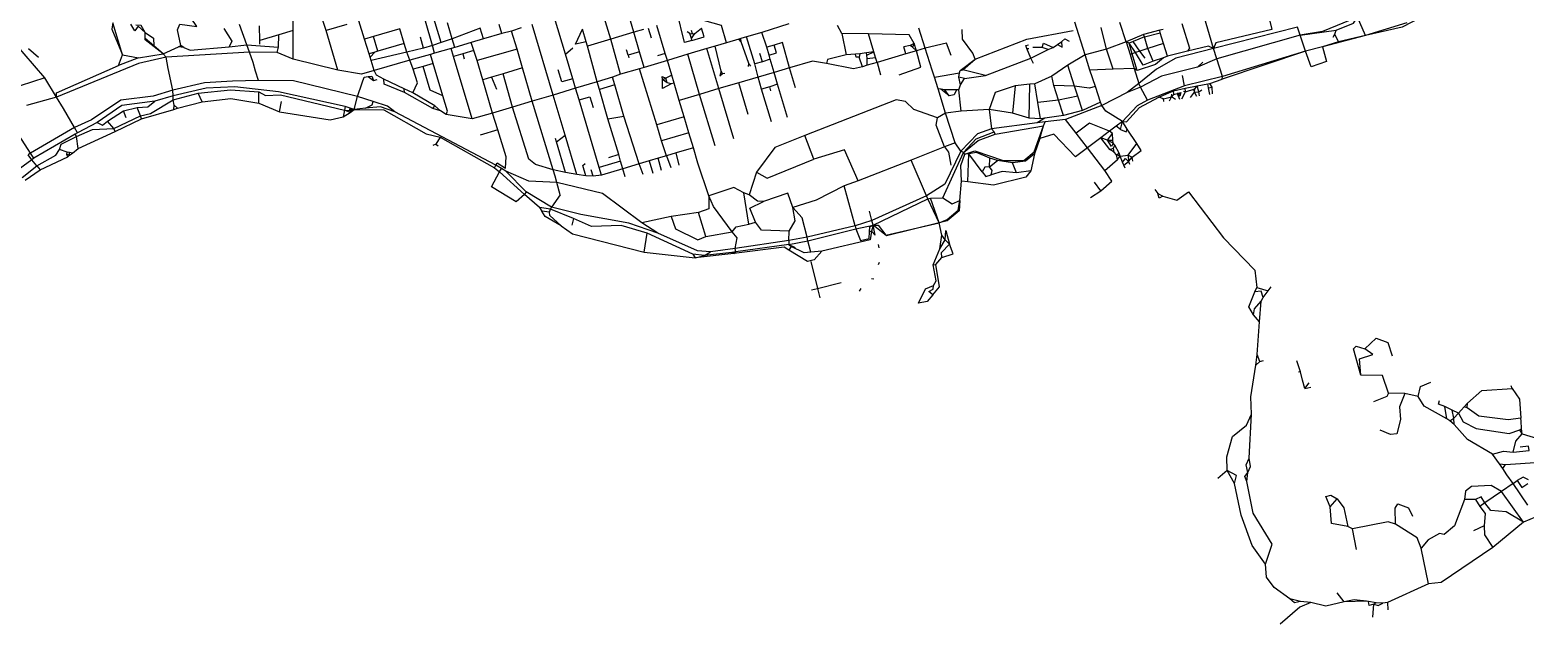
# Model space of a CAD drawing. Header units: metres. Extents: x 609554 to 651406, y 4826501 to 4857446.
# Drawn here: x 623561 to 631272, y 4830068 to 4833132 of the extents above; entities that cross this region are included whole.
import ezdxf

# ---------------------------------------------------------------- set-up
doc = ezdxf.new("R2010")
doc.units = ezdxf.units.M

msp = doc.modelspace()

# ---------------------------------------------------------------- linework, layer by layer
at = {"layer": 'ROADS'}
for points in [[(624339.5, 4833051.3), (624322.5, 4833132.3), (624333, 4833162.1), (624421.8, 4833148.7), (624327.2, 4833290.5), (624317.6, 4833393.1)], [(630920.1, 4833293.4), (630638.7, 4833146.8), (630448.4, 4833102.2)], [(624918.4, 4833128.6), (624918.3, 4833204.4), (624905.2, 4833214.6)], [(625088.5, 4833128.5), (625057.6, 4833221.6)], [(625681.8, 4833066.9), (625631.8, 4833230.7)], [(626322.8, 4833006.9), (626266.8, 4833194.5)], [(626556, 4833083.4), (626516.2, 4833218)], [(626675.4, 4833119.4), (626635.1, 4833253.7)], [(626974.1, 4833077.1), (626937.2, 4833066.3), (626898, 4833228.6)], [(627153.7, 4833065), (627127, 4833155.2), (627011.3, 4833187.3)], [(629664.8, 4833036.6), (629615.5, 4833206.8)], [(629951.4, 4833197.5), (629965.3, 4833134), (629677, 4833064.8), (629664.8, 4833036.6)], [(630408, 4833197.1), (630227.3, 4833124.4), (630112.5, 4833103.9)], [(630297.9, 4833130.2), (630387.6, 4833166), (630408, 4833197.1)], [(630448.4, 4833102.2), (630408, 4833197.1)], [(623988.2, 4833168.9), (623983.2, 4833135.8), (624038.9, 4833002.6)], [(624038.9, 4833002.6), (623988.2, 4833168.9)], [(624118.3, 4833151.2), (624101.2, 4833127.3), (624081.3, 4833161.7)], [(624155.5, 4833119.2), (624134.5, 4833155.3), (624107.2, 4833156)], [(624155.5, 4833119.2), (624118.3, 4833151.2)], [(624248, 4833007.9), (624154.9, 4833079.9), (624155.5, 4833119.2)], [(624155.5, 4833119.2), (624197.9, 4833089.2), (624199.8, 4833050.1)], [(624199.8, 4833050.1), (624155.8, 4833086.7), (624155.5, 4833119.2)], [(624561.3, 4833139.6), (624602.8, 4833073.6), (624588.4, 4833044)], [(624679, 4833055.3), (624642.1, 4833159.4)], [(624745.9, 4833078), (624744.4, 4833153.4)], [(624918.4, 4833128.6), (624843.6, 4833106.3)], [(624918, 4832981.4), (624918.4, 4833128.6)], [(625194.7, 4833160.1), (625088.5, 4833128.5)], [(625149.3, 4832923.6), (625088.5, 4833128.5)], [(625287, 4833084.1), (625257.8, 4833178.7)], [(625468.3, 4833137.2), (625332.3, 4833097.3)], [(625490.9, 4833061.3), (625468.3, 4833137.2)], [(625636.4, 4833051.7), (625601, 4833176.3)], [(625739.2, 4833085.5), (625714.2, 4833168.1)], [(625882.9, 4833140.3), (625739.2, 4833085.5)], [(625899.5, 4833085), (625882.9, 4833140.3)], [(625995.2, 4833112.6), (625899.5, 4833085)], [(625995.2, 4833112.6), (625981.4, 4833159)], [(626044.8, 4833126.2), (625995.2, 4833112.6)], [(626093.6, 4833141.9), (626044.8, 4833126.2)], [(626074.5, 4833032.5), (626044.8, 4833126.2)], [(626259.1, 4832796), (626151.8, 4833159.8)], [(626429.7, 4833071.2), (626374.7, 4833057.7), (626410.8, 4833136.1)], [(626429.7, 4833071.2), (626410.8, 4833136.1)], [(626675.4, 4833119.4), (626556, 4833083.4)], [(626724.8, 4833133.7), (626675.4, 4833119.4)], [(626705.5, 4833018.3), (626675.4, 4833119.4)], [(626749.2, 4833140.6), (626765, 4833091)], [(626836.4, 4833009.9), (626794.3, 4833154.3)], [(626964.4, 4833113.1), (626951, 4833122.7)], [(626973.6, 4833087.4), (626964.4, 4833113.1)], [(626964.4, 4833113.1), (626978.5, 4833111)], [(626978.5, 4833111), (626973.3, 4833129.4)], [(626973.6, 4833087.4), (626989.7, 4833113.6)], [(626974.1, 4833077.1), (627038, 4833095.7), (627024.8, 4833141.2)], [(626978.5, 4833111), (626989.7, 4833113.6)], [(626989.7, 4833113.6), (627024.8, 4833141.2)], [(627336.4, 4833119.1), (627256.8, 4833095.7)], [(627474.2, 4833162.5), (627336.4, 4833119.1)], [(627360.6, 4833042.9), (627336.4, 4833119.1)], [(627747.9, 4833113), (627726.5, 4833154.4)], [(627747.9, 4833113), (627769.9, 4833002.7)], [(627885.7, 4833112.1), (627747.9, 4833113)], [(628121.4, 4833062.4), (628095.1, 4833106.1), (627885.7, 4833112.1)], [(627913.5, 4833018.8), (627885.7, 4833112.1)], [(628178.9, 4833037.5), (628145.2, 4833140.8)], [(628423.6, 4833012.6), (628371.3, 4833084.2), (628369, 4833133.3)], [(628435.5, 4832981.2), (628702.3, 4833084.5), (628941.3, 4833129.5)], [(629002.6, 4833003.5), (628949.2, 4833172.5)], [(629113.9, 4833031.9), (629086.6, 4833144.5)], [(629214.7, 4833070.3), (629182.9, 4833169.6)], [(629304.3, 4833109), (629214.7, 4833070.3)], [(629388.2, 4833131.2), (629304.3, 4833109)], [(629309, 4833096), (629304.3, 4833109)], [(629309, 4833096), (629389.4, 4833115.9)], [(629405.2, 4833134.2), (629388.2, 4833131.2)], [(629389.4, 4833115.9), (629388.2, 4833131.2)], [(629407.1, 4833061.6), (629389.4, 4833115.9)], [(629501.2, 4833164.9), (629540.7, 4833038.3), (629531.6, 4833022.6)], [(630098.3, 4833145.7), (629664.8, 4833036.6)], [(630105.1, 4833124.9), (630098.3, 4833145.7)], [(630112.5, 4833103.9), (630105.1, 4833124.9)], [(630112.5, 4833103.9), (630297.9, 4833130.2)], [(630282.3, 4833094.9), (630291.6, 4833110.3)], [(630291.6, 4833110.3), (630297.9, 4833130.2)], [(630310.8, 4833070.1), (630291.6, 4833110.3)], [(630662.7, 4833167.7), (630448.4, 4833102.2)], [(623638, 4832884.3), (623477.4, 4833071.2)], [(623553, 4833036.8), (623604.1, 4832991.3)], [(624248, 4833007.9), (624199.8, 4833050.1)], [(624248, 4833007.9), (624326.5, 4833043.9)], [(624326.5, 4833043.9), (624339.5, 4833051.3)], [(624354.6, 4833040.9), (624326.5, 4833043.9)], [(624354.6, 4833040.9), (624339.5, 4833051.3)], [(624354.6, 4833040.9), (624387.2, 4833028.1), (624588.4, 4833044)], [(624588.4, 4833044), (624679, 4833055.3)], [(624693.1, 4833017.8), (624679, 4833055.3)], [(624679, 4833055.3), (624843.2, 4833043.6)], [(624745.6, 4833058.3), (624745.9, 4833078)], [(624843.6, 4833106.3), (624745.9, 4833078)], [(624835.5, 4833014.5), (624843.2, 4833043.6)], [(624843.2, 4833043.6), (624843.6, 4833106.3)], [(625332.3, 4833097.3), (625287, 4833084.1)], [(625309.8, 4833008.5), (625287, 4833084.1)], [(625355.2, 4833022.2), (625332.3, 4833097.3)], [(625490.9, 4833061.3), (625355.2, 4833022.2)], [(625504, 4833017.3), (625490.9, 4833061.3)], [(625591.3, 4833038.2), (625504, 4833017.3)], [(625591.3, 4833038.2), (625574.8, 4833093.8)], [(625636.4, 4833051.7), (625591.3, 4833038.2)], [(625681.8, 4833066.9), (625636.4, 4833051.7)], [(625648, 4833012.1), (625636.4, 4833051.7)], [(625733.8, 4833036.6), (625648, 4833012.1)], [(625739.2, 4833085.5), (625681.8, 4833066.9)], [(625751.6, 4833041.7), (625733.8, 4833036.6)], [(625745.8, 4832995.3), (625733.8, 4833036.6)], [(625751.6, 4833041.7), (625739.2, 4833085.5)], [(625837.3, 4833066.8), (625751.6, 4833041.7)], [(625899.5, 4833085), (625837.3, 4833066.8)], [(625850.8, 4833025.9), (625837.3, 4833066.8)], [(626074.5, 4833032.5), (625868.1, 4832973.6)], [(626102, 4832936.4), (626074.5, 4833032.5)], [(626322.8, 4833006.9), (626360.3, 4833039.2)], [(626436.7, 4833047.6), (626429.7, 4833071.2)], [(626556, 4833083.4), (626436.7, 4833047.6)], [(626485.9, 4832864.9), (626436.7, 4833047.6)], [(626607.4, 4832902.9), (626556, 4833083.4)], [(627052.2, 4833035.4), (626954.8, 4833006.1)], [(626974.1, 4833077.1), (626973.6, 4833087.4)], [(627095.7, 4833047.9), (627052.2, 4833035.4)], [(627114.1, 4832829.1), (627052.2, 4833035.4)], [(627153.7, 4833065), (627095.7, 4833047.9)], [(627125.2, 4832919.6), (627095.7, 4833047.9)], [(627216.9, 4833083.8), (627153.7, 4833065)], [(627228, 4833087), (627216.9, 4833083.8)], [(627228.2, 4833069.9), (627216.9, 4833083.8)], [(627256.8, 4833095.7), (627228, 4833087)], [(627228.2, 4833069.9), (627228, 4833087)], [(627268.6, 4832958.1), (627228.2, 4833069.9)], [(627298.8, 4832956.1), (627256.8, 4833095.7)], [(627399.7, 4833053.8), (627360.6, 4833042.9)], [(627373, 4833001.5), (627360.6, 4833042.9)], [(627373, 4833001.5), (627411.9, 4833013.1), (627399.7, 4833053.8)], [(627478.7, 4832936.6), (627441.7, 4833066.3), (627399.7, 4833053.8)], [(628100.4, 4833052.2), (628068.3, 4833044.3)], [(628079.2, 4833008.3), (628068.3, 4833044.3)], [(628121.4, 4833062.4), (628100.4, 4833052.2)], [(628113.1, 4833043.3), (628100.4, 4833052.2)], [(628121.4, 4833062.4), (628113.1, 4833043.3)], [(628132.8, 4833024), (628113.1, 4833043.3)], [(628132.8, 4833024), (628121.4, 4833062.4)], [(628178.9, 4833037.5), (628132.8, 4833024)], [(628311.5, 4833000), (628288.1, 4833063), (628178.9, 4833037.5)], [(628214.6, 4832924.9), (628178.9, 4833037.5)], [(628702.2, 4833036.6), (628697.4, 4833051.2), (628710.9, 4833054.9)], [(628722.4, 4832986.5), (628702.2, 4833036.6)], [(628702.2, 4833036.6), (628713, 4833035.8)], [(628722.4, 4832986.5), (628813, 4833031.5)], [(628781.9, 4833041.4), (628733.9, 4833041.3)], [(628781.9, 4833041.4), (628788.5, 4833064.2), (628837.5, 4833041.8)], [(628813, 4833031.5), (628781.9, 4833041.4)], [(628813, 4833031.5), (628837.5, 4833041.8)], [(628837.5, 4833041.8), (628859.9, 4833056.2)], [(628859.9, 4833056.2), (628883.7, 4833071.3)], [(628859.9, 4833056.2), (628885.1, 4833043.7), (628883.7, 4833071.3)], [(628883.7, 4833071.3), (628898.3, 4833085.6), (628920.8, 4833074.3)], [(629113.9, 4833031.9), (629002.6, 4833003.5)], [(629214.7, 4833070.3), (629113.9, 4833031.9)], [(629147.1, 4832928.6), (629113.9, 4833031.9)], [(629230.8, 4833062.7), (629214.7, 4833070.3)], [(629214.7, 4833070.3), (629235.8, 4833004.6)], [(629250.1, 4833071.7), (629230.8, 4833062.7)], [(629245.3, 4833008.8), (629230.8, 4833062.7)], [(629262.1, 4833015), (629230.8, 4833062.7)], [(629309, 4833096), (629250.1, 4833071.7)], [(629285.5, 4833022), (629250.1, 4833071.7)], [(629327.2, 4833035.6), (629285.5, 4833022)], [(629327.2, 4833035.6), (629309, 4833096)], [(629407.1, 4833061.6), (629327.2, 4833035.6)], [(629353.4, 4832969.9), (629327.2, 4833035.6)], [(629664.8, 4833036.6), (629471.4, 4832986), (629370.4, 4832929.5)], [(629428.4, 4832995.7), (629407.1, 4833061.6)], [(629664.8, 4833036.6), (629638.8, 4833047.4), (629531.6, 4833022.6)], [(629682.3, 4832983.3), (629664.8, 4833036.6)], [(630112.5, 4833103.9), (629682.3, 4832983.3)], [(630139.5, 4833022.6), (630112.5, 4833103.9)], [(630228.1, 4833045.3), (630139.5, 4833022.6)], [(630228.1, 4833045.3), (630248.3, 4832969.6), (630168.8, 4832942.3), (630139.5, 4833022.6)], [(630448.4, 4833102.2), (630228.1, 4833045.3)], [(630310.8, 4833070.1), (630228.1, 4833045.3)], [(630448.4, 4833102.2), (630310.8, 4833070.1)], [(624263.3, 4832991.2), (624120.9, 4832958.1), (623697.1, 4832784.6)], [(624018.3, 4832947.5), (624038.9, 4833002.6)], [(624121.2, 4832988.2), (624018.3, 4832947.5)], [(624038.9, 4833002.6), (624121.2, 4832988.2)], [(624121.2, 4832988.2), (624248, 4833007.9)], [(624263.3, 4832991.2), (624248, 4833007.9)], [(624693.1, 4833017.8), (624263.3, 4832991.2)], [(624273.2, 4832933.1), (624263.3, 4832991.2)], [(624711.9, 4832963.1), (624693.1, 4833017.8)], [(624835.5, 4833014.5), (624693.1, 4833017.8)], [(624723.6, 4832919.5), (624711.9, 4832963.1)], [(624918, 4832981.4), (624835.5, 4833014.5)], [(625149.3, 4832923.6), (624918, 4832981.4)], [(625339.7, 4833017.5), (625309.8, 4833008.5)], [(625315.1, 4832991.7), (625309.8, 4833008.5)], [(625315.1, 4832991.7), (625339.7, 4833017.5)], [(625320.7, 4832973.7), (625315.1, 4832991.7)], [(625504, 4833017.3), (625320.7, 4832973.7)], [(625336.7, 4832923.1), (625320.7, 4832973.7)], [(625519.3, 4832975.3), (625336.7, 4832923.1)], [(625355.2, 4833022.2), (625339.7, 4833017.5)], [(625519.3, 4832975.3), (625504, 4833017.3)], [(625626, 4833005.7), (625519.3, 4832975.3)], [(625537.9, 4832929), (625519.3, 4832975.3)], [(625641, 4832958.4), (625589, 4832943.1)], [(625648, 4833012.1), (625626, 4833005.7)], [(625641, 4832958.4), (625626, 4833005.7)], [(625690.7, 4832792), (625641, 4832958.4)], [(625793.7, 4833008.9), (625745.8, 4832995.3)], [(625841.7, 4832673), (625745.8, 4832995.3)], [(625850.8, 4833025.9), (625793.7, 4833008.9)], [(625793.7, 4833008.9), (625801, 4832983)], [(625868.1, 4832973.6), (625850.8, 4833025.9)], [(625897.2, 4832874.7), (625868.1, 4832973.6)], [(626360.7, 4832879.2), (626322.8, 4833006.9)], [(626646.3, 4833001.6), (626637.2, 4833029)], [(626705.5, 4833018.3), (626646.3, 4833001.6)], [(626646.3, 4833001.6), (626649.9, 4832988.2)], [(626729.6, 4832937.5), (626705.5, 4833018.3)], [(626849, 4832973.4), (626729.6, 4832937.5)], [(626836.4, 4833009.9), (626798.2, 4832998.4)], [(626849, 4832973.4), (626836.4, 4833009.9)], [(626954.8, 4833006.1), (626849, 4832973.4)], [(626870.9, 4832898), (626849, 4832973.4)], [(627014.4, 4832799.6), (626954.8, 4833006.1)], [(627266.2, 4832943.6), (627268.6, 4832958.1)], [(627278.2, 4832945.6), (627268.6, 4832958.1)], [(627338.6, 4832968), (627298.8, 4832956.1)], [(627317.1, 4832888.6), (627298.8, 4832956.1)], [(627338.6, 4832968), (627325.6, 4833009.8)], [(627379.4, 4832980.3), (627338.6, 4832968)], [(627379.4, 4832980.3), (627373, 4833001.5)], [(627399.4, 4832912.4), (627379.4, 4832980.3)], [(627668.6, 4832958.1), (627597.5, 4832970), (627478.7, 4832936.6)], [(627769.9, 4833002.7), (627674.5, 4832979.3), (627668.6, 4832958.1)], [(627854.8, 4832942.2), (627808.1, 4832931.5), (627668.6, 4832958.1)], [(627819, 4833006.5), (627769.9, 4833002.7)], [(627840.6, 4833009.3), (627819, 4833006.5)], [(627837.5, 4832992.1), (627822.4, 4832991.1), (627819, 4833006.5)], [(627840.6, 4833009.3), (627837.5, 4832992.1)], [(627854.8, 4832942.2), (627837.5, 4832992.1)], [(627874.8, 4833013.7), (627840.6, 4833009.3)], [(627913.5, 4833018.8), (627874.8, 4833013.7)], [(627876.6, 4833001.1), (627874.8, 4833013.7)], [(627876.6, 4833001.1), (627913.5, 4833018.8)], [(627879.1, 4832983.7), (627876.6, 4833001.1)], [(627879.1, 4832983.7), (627922, 4832990.2)], [(627879.7, 4832949.5), (627879.1, 4832983.7)], [(627929.7, 4832964.2), (627879.7, 4832949.5)], [(627922, 4832990.2), (627913.5, 4833018.8)], [(627929.7, 4832964.2), (627922, 4832990.2)], [(628079.2, 4833008.3), (627929.7, 4832964.2)], [(627929.7, 4832964.2), (627948.2, 4832900.5)], [(628043.8, 4832900.5), (628154.9, 4832939.1), (628132.8, 4833024)], [(628132.8, 4833024), (628079.2, 4833008.3)], [(628358.7, 4832922), (628435.5, 4832981.2)], [(628372.3, 4832925.4), (628435.5, 4832981.2)], [(628435.5, 4832981.2), (628423.6, 4833012.6)], [(628489.9, 4832896.7), (628722.4, 4832986.5)], [(628737.4, 4832959.1), (628722.4, 4832986.5)], [(629002.6, 4833003.5), (628913.8, 4832950.5)], [(629028.1, 4832924.3), (629002.6, 4833003.5)], [(629245.3, 4833008.8), (629235.8, 4833004.6)], [(629235.8, 4833004.6), (629255.9, 4832932.4)], [(629262.1, 4833015), (629245.3, 4833008.8)], [(629272, 4832923.2), (629245.3, 4833008.8)], [(629285.5, 4833022), (629262.1, 4833015)], [(629353.4, 4832969.9), (629301.9, 4832950), (629262.1, 4833015)], [(629408, 4832988.2), (629366, 4832952.7), (629272, 4832923.2)], [(629312.3, 4832985.4), (629285.5, 4833022)], [(629408, 4832988.2), (629353.4, 4832969.9)], [(629428.4, 4832995.7), (629408, 4832988.2)], [(629531.6, 4833022.6), (629428.4, 4832995.7)], [(629682.3, 4832983.3), (629583, 4832940.5)], [(629610, 4832965), (629583, 4832940.5)], [(629712.2, 4832890.9), (629682.3, 4832983.3)], [(630139.5, 4833022.6), (629710.1, 4832877.1)], [(630139.5, 4833022.6), (629712.2, 4832890.9)], [(623638, 4832884.3), (623511, 4832843.1)], [(623697.1, 4832784.6), (623638, 4832884.3)], [(623697.1, 4832784.6), (623698.3, 4832808), (624018.3, 4832947.5)], [(624297.8, 4832820.5), (624273.2, 4832933.1)], [(624739, 4832870.5), (624723.6, 4832919.5)], [(625336.7, 4832923.1), (625270.1, 4832903.3), (625149.3, 4832923.6)], [(625273.8, 4832858.5), (625283.9, 4832888.2), (625304.8, 4832892.3)], [(625304.8, 4832892.3), (625324.4, 4832892.7), (625332.5, 4832870.6)], [(625304.8, 4832892.3), (625332.5, 4832870.6)], [(625332.5, 4832870.6), (625351.4, 4832876.4)], [(625386.4, 4832878.4), (625348.4, 4832898.1), (625336.7, 4832923.1)], [(625491.8, 4832808.4), (625387.8, 4832852.9), (625386.4, 4832878.4)], [(625491.7, 4832827.8), (625386.4, 4832878.4)], [(625536, 4832807), (625560.3, 4832859.1), (625537.9, 4832929)], [(625589, 4832943.1), (625537.9, 4832929)], [(625690.7, 4832792), (625625.6, 4832822), (625589, 4832943.1)], [(625942.1, 4832888), (625897.2, 4832874.7)], [(626001.2, 4832905.4), (625942.1, 4832888)], [(625942.1, 4832888), (625966.9, 4832826.8)], [(626102, 4832936.4), (626001.2, 4832905.4)], [(626049.2, 4832733), (626001.2, 4832905.4)], [(626151.7, 4832764.4), (626102, 4832936.4)], [(626360.7, 4832879.2), (626304.6, 4832863.8), (626285.6, 4832925.8)], [(626375.3, 4832831.4), (626360.7, 4832879.2)], [(626565.2, 4832888.9), (626485.9, 4832864.9)], [(626607.4, 4832902.9), (626565.2, 4832888.9)], [(626577.4, 4832848.3), (626565.2, 4832888.9)], [(626705.4, 4832931.1), (626607.4, 4832902.9)], [(626729.6, 4832937.5), (626705.4, 4832931.1)], [(626794, 4832642.4), (626705.4, 4832931.1)], [(626823.9, 4832875.6), (626820.8, 4832892.3), (626841.1, 4832882.9)], [(626823.9, 4832875.6), (626841.1, 4832882.9)], [(626868.1, 4832854.5), (626824.1, 4832829.5), (626823.9, 4832875.6)], [(626846.8, 4832859), (626823.9, 4832875.6)], [(626870.9, 4832898), (626841.1, 4832882.9)], [(626846.8, 4832859), (626841.1, 4832882.9)], [(626883, 4832857.6), (626870.9, 4832898)], [(627125.2, 4832919.6), (627118.9, 4832895.7), (627132.7, 4832906.5)], [(627132.7, 4832906.5), (627125.2, 4832919.6)], [(627132.7, 4832906.5), (627144.1, 4832909.6)], [(627317.1, 4832888.6), (627216.3, 4832858.4)], [(627399.4, 4832912.4), (627317.1, 4832888.6)], [(627333.7, 4832826.8), (627317.1, 4832888.6)], [(627478.7, 4832936.6), (627399.4, 4832912.4)], [(627417.3, 4832851.8), (627399.4, 4832912.4)], [(627509.2, 4832833.5), (627478.7, 4832936.6)], [(627879.7, 4832949.5), (627854.8, 4832942.2)], [(628227, 4832887.9), (628214.6, 4832924.9)], [(628227, 4832887.9), (628354.4, 4832911.2)], [(628245.8, 4832828.6), (628227, 4832887.9)], [(628351.7, 4832888.4), (628354.4, 4832911.2)], [(628360.8, 4832848.4), (628351.7, 4832888.4)], [(628380.9, 4832880.5), (628351.7, 4832888.4)], [(628354.4, 4832911.2), (628358.7, 4832922)], [(628358.7, 4832922), (628372.3, 4832925.4)], [(628360.8, 4832848.4), (628380.9, 4832880.5)], [(628489.9, 4832896.7), (628372.3, 4832925.4)], [(628380.9, 4832880.5), (628489.9, 4832896.7)], [(628830.7, 4832892.7), (628744.3, 4832854)], [(628913.8, 4832950.5), (628830.7, 4832892.7)], [(628841.7, 4832845), (628830.7, 4832892.7)], [(628948.7, 4832842), (628913.8, 4832950.5)], [(629147.1, 4832928.6), (629028.1, 4832924.3)], [(629056.2, 4832839.8), (629028.1, 4832924.3)], [(629255.9, 4832932.4), (629147.1, 4832928.6)], [(629272, 4832923.2), (629255.9, 4832932.4)], [(629255.9, 4832932.4), (629280.3, 4832855.2)], [(629370.4, 4832929.5), (629280.3, 4832855.2)], [(629396.2, 4832893), (629289.4, 4832837.2)], [(629583, 4832940.5), (629396.2, 4832893)], [(629516.1, 4832843.4), (629504.8, 4832897.2)], [(629712.2, 4832890.9), (629516.1, 4832843.4)], [(629645.7, 4832856.2), (629710.1, 4832877.1)], [(629710.1, 4832877.1), (629712.2, 4832890.9)], [(624297.8, 4832820.5), (624196.9, 4832790.9), (624029.6, 4832769.8), (623877.7, 4832668.9), (623790.5, 4832629.5)], [(624606, 4832868), (624461.4, 4832858.7), (624297.8, 4832820.5)], [(624298.7, 4832791.1), (624297.8, 4832820.5)], [(624617.2, 4832838.5), (624469.5, 4832831), (624298.7, 4832791.1)], [(624299.9, 4832771), (624429.1, 4832805.8)], [(624429.1, 4832805.8), (624596, 4832822.4), (624740.7, 4832812.9)], [(624449.4, 4832761.2), (624429.1, 4832805.8)], [(624739, 4832870.5), (624606, 4832868)], [(624842.9, 4832813.3), (624617.2, 4832838.5)], [(624919.3, 4832868.5), (624739, 4832870.5)], [(624741.8, 4832754.8), (624740.7, 4832812.9)], [(624740.7, 4832812.9), (624775.9, 4832793.8), (624853.8, 4832797.1), (625183.8, 4832718)], [(625186.7, 4832736.2), (624842.9, 4832813.3)], [(625250.8, 4832788.7), (624919.3, 4832868.5)], [(625250.8, 4832788.7), (625273.8, 4832858.5)], [(625536, 4832807), (625491.7, 4832827.8)], [(625491.8, 4832808.4), (625491.7, 4832827.8)], [(625639.4, 4832727.1), (625491.8, 4832808.4)], [(625648.8, 4832740.5), (625536, 4832807)], [(625947.1, 4832703.4), (625897.2, 4832874.7)], [(626375.3, 4832831.4), (626259.1, 4832796)], [(626485.9, 4832864.9), (626375.3, 4832831.4)], [(626393.1, 4832770.5), (626375.3, 4832831.4)], [(626497.6, 4832824.5), (626485.9, 4832864.9)], [(626577.4, 4832848.3), (626497.6, 4832824.5)], [(626541.7, 4832672.8), (626497.6, 4832824.5)], [(626623.5, 4832687.1), (626577.4, 4832848.3)], [(626868.1, 4832854.5), (626846.8, 4832859)], [(626883, 4832857.6), (626868.1, 4832854.5)], [(626910, 4832767.2), (626883, 4832857.6)], [(627014.4, 4832799.6), (626910, 4832767.2)], [(627114.1, 4832829.1), (627014.4, 4832799.6)], [(627095.8, 4832534), (627014.4, 4832799.6)], [(627216.3, 4832858.4), (627114.1, 4832829.1)], [(627190.7, 4832569.5), (627114.1, 4832829.1)], [(627264.6, 4832694.9), (627216.3, 4832858.4)], [(627376.1, 4832839.1), (627333.7, 4832826.8)], [(627385.7, 4832657.5), (627333.7, 4832826.8)], [(627417.3, 4832851.8), (627376.1, 4832839.1)], [(627382.5, 4832817.3), (627376.1, 4832839.1)], [(627467.3, 4832679.5), (627417.3, 4832851.8)], [(628283.6, 4832702.6), (628245.8, 4832828.6)], [(628258.3, 4832826.6), (628245.8, 4832828.6)], [(628302.3, 4832791.4), (628258.3, 4832826.6)], [(628278.9, 4832823.1), (628258.3, 4832826.6)], [(628339.3, 4832823.2), (628278.9, 4832823.1)], [(628302.3, 4832791.4), (628278.9, 4832823.1)], [(628339.3, 4832823.2), (628327.8, 4832797.1), (628302.3, 4832791.4)], [(628352.2, 4832822.9), (628339.3, 4832823.2)], [(628352.2, 4832822.9), (628360.8, 4832848.4)], [(628363.9, 4832713.5), (628352.2, 4832822.9)], [(628642.7, 4832843.5), (628538.9, 4832809.7), (628508.4, 4832722.2)], [(628642.7, 4832843.5), (628628.9, 4832702.2)], [(628717.4, 4832852.6), (628642.7, 4832843.5)], [(628715.1, 4832676.4), (628717.4, 4832852.6)], [(628744.3, 4832854), (628717.4, 4832852.6)], [(628759.8, 4832757.2), (628744.3, 4832854)], [(628948.7, 4832842), (628841.7, 4832845)], [(628866.3, 4832769.8), (628841.7, 4832845)], [(629056.2, 4832839.8), (629023.1, 4832831.2), (628948.7, 4832842)], [(628965.7, 4832789.6), (628948.7, 4832842)], [(629082.2, 4832759.7), (629056.2, 4832839.8)], [(629220.7, 4832808.8), (629089.9, 4832742.8)], [(629280.3, 4832855.2), (629220.7, 4832808.8)], [(629289.4, 4832837.2), (629220.7, 4832808.8)], [(629289.4, 4832837.2), (629280.3, 4832855.2)], [(629325.2, 4832769.8), (629289.4, 4832837.2)], [(629516.1, 4832843.4), (629325.2, 4832769.8)], [(629382.5, 4832784.8), (629459.1, 4832817.9)], [(629449.1, 4832786.7), (629450.2, 4832800.5)], [(629449.1, 4832786.7), (629461.3, 4832799.6)], [(629459.1, 4832817.9), (629519.5, 4832832.2)], [(629461.3, 4832799.6), (629459.1, 4832817.9)], [(629461.3, 4832799.6), (629496.3, 4832809.6), (629492.2, 4832790.8), (629480.8, 4832798), (629491, 4832806), (629477.4, 4832803.5), (629489.4, 4832775.1)], [(629502.5, 4832777.1), (629521.4, 4832811.9)], [(629521.4, 4832811.9), (629510.1, 4832814.4)], [(629519.5, 4832832.2), (629581.8, 4832843.5)], [(629521.4, 4832811.9), (629519.5, 4832832.2)], [(629521.4, 4832811.9), (629569.1, 4832827.9)], [(629546.5, 4832783.8), (629567.6, 4832810.5)], [(629569.1, 4832827.9), (629558.1, 4832819.1)], [(629567.6, 4832810.5), (629569.1, 4832827.9)], [(629567.6, 4832810.5), (629590.3, 4832812.9)], [(629578.8, 4832788.8), (629567.6, 4832810.5)], [(629569.1, 4832827.9), (629581.8, 4832843.5)], [(629581.8, 4832843.5), (629635.9, 4832853.4)], [(629590.3, 4832812.9), (629581.8, 4832843.5)], [(629590.3, 4832812.9), (629605.2, 4832822.5)], [(629593.2, 4832791.5), (629590.3, 4832812.9)], [(629635.9, 4832853.4), (629645.7, 4832856.2)], [(629640.2, 4832832.8), (629635.9, 4832853.4)], [(629640.2, 4832832.8), (629658.7, 4832837)], [(629647.1, 4832799), (629640.2, 4832832.8)], [(629658.7, 4832837), (629645.7, 4832856.2)], [(629659.7, 4832802.9), (629658.7, 4832837)], [(623697.1, 4832784.6), (623543.1, 4832742.4)], [(623733.5, 4832727.4), (623697.1, 4832784.6)], [(623790.5, 4832629.5), (623733.5, 4832727.4)], [(624204.4, 4832764.1), (624035.5, 4832742.2), (623907.2, 4832654.4)], [(624043.4, 4832715), (624112.9, 4832731.6)], [(624112.9, 4832731.6), (624168.5, 4832734.4), (624204.4, 4832764.1)], [(624130.8, 4832688.4), (624112.9, 4832731.6)], [(624130.8, 4832688.4), (624182.3, 4832701.7), (624299.9, 4832771)], [(624136.7, 4832672.7), (624303.5, 4832722)], [(624298.7, 4832791.1), (624204.4, 4832764.1)], [(624299.9, 4832771), (624298.7, 4832791.1)], [(624304.1, 4832744.4), (624299.9, 4832771)], [(624303.5, 4832722), (624304.1, 4832744.4)], [(624303.5, 4832722), (624322.3, 4832728.1)], [(624322.3, 4832728.1), (624304.1, 4832744.4)], [(624322.3, 4832728.1), (624449.4, 4832761.2)], [(624449.4, 4832761.2), (624596.3, 4832778.8), (624741.8, 4832754.8)], [(624741.8, 4832754.8), (624847.4, 4832708.6)], [(624847.4, 4832708.6), (624859, 4832762.4)], [(625186.7, 4832736.2), (625183.8, 4832718)], [(625233, 4832721.2), (625186.7, 4832736.2)], [(625233, 4832721.2), (625206.8, 4832721.4)], [(625212.8, 4832705.7), (625233, 4832721.2)], [(625215.4, 4832715.9), (625233, 4832721.2)], [(625233, 4832721.2), (625250.8, 4832788.7)], [(625292.1, 4832729), (625233, 4832721.2)], [(625233, 4832721.2), (625385.4, 4832719.5), (625604.3, 4832595.2), (625676.7, 4832578.8)], [(625330.9, 4832763.4), (625250.8, 4832788.7)], [(625292.1, 4832729), (625326.4, 4832745), (625330.9, 4832763.4)], [(625442.8, 4832709), (625368.5, 4832735.1), (625292.1, 4832729)], [(625442.8, 4832709), (625404.2, 4832738.9), (625330.9, 4832763.4)], [(625639.4, 4832727.1), (625648.8, 4832740.5)], [(625679.1, 4832714.9), (625639.4, 4832727.1)], [(625679.1, 4832714.9), (625648.8, 4832740.5)], [(625706.9, 4832696.3), (625714.6, 4832713), (625690.7, 4832792)], [(626049.2, 4832733), (625947.1, 4832703.4)], [(626151.7, 4832764.4), (626049.2, 4832733)], [(626259.3, 4832409.7), (626168.9, 4832437.6), (626134.3, 4832464.6), (626049.2, 4832733)], [(626259.1, 4832796), (626151.7, 4832764.4)], [(626259.3, 4832409.7), (626151.7, 4832764.4)], [(626320.8, 4832589), (626259.1, 4832796)], [(626393.1, 4832770.5), (626448.6, 4832787.1), (626465.4, 4832731.1)], [(626496.9, 4832421.7), (626393.1, 4832770.5)], [(626934.8, 4832684.5), (626910, 4832767.2)], [(628241.6, 4832678.2), (628118.8, 4832721.8), (628075.8, 4832762.3), (628028.8, 4832771.6), (627557.5, 4832586.9)], [(628508.4, 4832722.2), (628363.9, 4832713.5)], [(628508.4, 4832722.2), (628520.6, 4832621.1)], [(628628.9, 4832702.2), (628508.4, 4832722.2)], [(628866.3, 4832769.8), (628759.8, 4832757.2)], [(628772.5, 4832674.1), (628759.8, 4832757.2)], [(628965.7, 4832789.6), (628866.3, 4832769.8)], [(628892.4, 4832689.7), (628866.3, 4832769.8)], [(629089.9, 4832742.8), (628902.2, 4832670.4)], [(628989.6, 4832716.1), (628965.7, 4832789.6)], [(629082.2, 4832759.7), (628989.6, 4832716.1)], [(629089.9, 4832742.8), (629082.2, 4832759.7)], [(629195.5, 4832659.1), (629109.4, 4832713.6), (629089.9, 4832742.8)], [(629195.5, 4832659.1), (629216.3, 4832657.9), (629283.7, 4832732.5), (629382.5, 4832784.8)], [(629325.2, 4832769.8), (629271.9, 4832739.8), (629195.5, 4832659.1)], [(629408.1, 4832776.7), (629382.5, 4832784.8)], [(629408.1, 4832776.7), (629449.1, 4832786.7)], [(629409.9, 4832763), (629408.1, 4832776.7)], [(629438.4, 4832767), (629449.1, 4832786.7)], [(629470.1, 4832772.2), (629449.1, 4832786.7)], [(623907.2, 4832654.4), (623806.3, 4832600.7)], [(623907.2, 4832654.4), (623934.9, 4832640.5), (623960.6, 4832661.2)], [(623960.6, 4832661.2), (624043.4, 4832715)], [(623992.8, 4832623.1), (623960.6, 4832661.2)], [(623992.8, 4832623.1), (624130.8, 4832688.4)], [(624000.6, 4832607.5), (624136.7, 4832672.7)], [(624057.6, 4832679.3), (624043.4, 4832715)], [(624136.7, 4832672.7), (624130.8, 4832688.4)], [(624847.4, 4832708.6), (625108.8, 4832669), (625175.8, 4832682.9)], [(625183.8, 4832718), (625175.8, 4832682.9)], [(625175.8, 4832682.9), (625212.8, 4832705.7)], [(625183.8, 4832718), (625215.4, 4832715.9)], [(625212.8, 4832705.7), (625183.8, 4832718)], [(625212.8, 4832705.7), (625215.4, 4832715.9)], [(625963.7, 4832434.6), (625442.8, 4832709)], [(625706.9, 4832696.3), (625679.1, 4832714.9)], [(625841.7, 4832673), (625706.9, 4832696.3)], [(625947.1, 4832703.4), (625841.7, 4832673)], [(625973.8, 4832617.1), (625947.1, 4832703.4)], [(626541.7, 4832672.8), (626623.5, 4832687.1)], [(626597.4, 4832489.4), (626541.7, 4832672.8)], [(626703.1, 4832441.6), (626623.5, 4832687.1)], [(626934.8, 4832684.5), (626794, 4832642.4)], [(626959.4, 4832601.7), (626934.8, 4832684.5)], [(628278.2, 4832528.2), (628234, 4832640.2), (628241.6, 4832678.2)], [(628283.6, 4832702.6), (628241.6, 4832678.2)], [(628363.9, 4832713.5), (628283.6, 4832702.6)], [(628332.6, 4832550.1), (628283.6, 4832702.6)], [(628755.5, 4832653.1), (628520.6, 4832621.1)], [(628715.1, 4832676.4), (628628.9, 4832702.2)], [(628772.5, 4832674.1), (628715.1, 4832676.4)], [(628795.4, 4832677.1), (628755.5, 4832653.1)], [(628797.4, 4832657.7), (628755.5, 4832653.1)], [(628795.4, 4832677.1), (628772.5, 4832674.1)], [(628788.8, 4832637.6), (628797.4, 4832657.7)], [(628892.4, 4832689.7), (628795.4, 4832677.1)], [(628902.2, 4832670.4), (628797.4, 4832657.7)], [(628989.6, 4832716.1), (628892.4, 4832689.7)], [(628956.1, 4832599.3), (628902.2, 4832670.4)], [(629129.2, 4832610), (629026.4, 4832651.2), (628956.1, 4832599.3)], [(629195.5, 4832659.1), (629162.4, 4832635.3)], [(629185.1, 4832618.8), (629195.5, 4832659.1)], [(629219.9, 4832619.4), (629195.5, 4832659.1)], [(623562.9, 4832496.9), (623505.3, 4832587.5)], [(623790.5, 4832629.5), (623562.9, 4832496.9)], [(623793.4, 4832594.6), (623581.3, 4832470)], [(623712.5, 4832515.7), (623722.1, 4832543), (623800.2, 4832582.1)], [(623806.3, 4832600.7), (623790.5, 4832629.5)], [(623806.3, 4832600.7), (623793.4, 4832594.6)], [(623800.2, 4832582.1), (623793.4, 4832594.6)], [(623800.2, 4832582.1), (623884, 4832619), (623992.8, 4832623.1)], [(623809.9, 4832519.6), (623800.2, 4832582.1)], [(623809.9, 4832519.6), (624000.6, 4832607.5)], [(624000.6, 4832607.5), (623992.8, 4832623.1)], [(625676.7, 4832578.8), (625653.6, 4832543.3)], [(625676.7, 4832578.8), (625956, 4832420)], [(625973.8, 4832617.1), (625882.4, 4832588.3)], [(626016.7, 4832478.2), (625973.8, 4832617.1)], [(626276.9, 4832554), (626272, 4832572.1)], [(626276.9, 4832554), (626320.8, 4832589)], [(626381.4, 4832385.7), (626320.8, 4832589)], [(626817.3, 4832559.2), (626794, 4832642.4)], [(626959.4, 4832601.7), (626817.3, 4832559.2)], [(626982.8, 4832523), (626959.4, 4832601.7)], [(627557.5, 4832586.9), (627402.9, 4832526.3), (627308.6, 4832398.5)], [(627603.6, 4832465.4), (627557.5, 4832586.9)], [(628448.2, 4832596.5), (628361.5, 4832506.7)], [(628375.4, 4832499.2), (628440.9, 4832570.6), (628534, 4832606.9)], [(628375.4, 4832499.2), (628451.5, 4832562.1), (628538.3, 4832593.9)], [(628383.4, 4832491.8), (628434.6, 4832508.6), (628580.3, 4832458.5), (628687.4, 4832458.4), (628740.7, 4832502.9), (628788.8, 4832637.6)], [(628520.6, 4832621.1), (628448.2, 4832596.5)], [(628534, 4832606.9), (628520.6, 4832621.1)], [(628538.3, 4832593.9), (628534, 4832606.9)], [(628538.3, 4832593.9), (628788.8, 4832637.6)], [(628769.7, 4832571.8), (628741.2, 4832492.6)], [(628769.7, 4832571.8), (628788.8, 4832637.6)], [(629015.2, 4832523.1), (628952.7, 4832476.7), (628841.8, 4832594.3), (628769.7, 4832571.8)], [(629015.2, 4832523.1), (628956.1, 4832599.3)], [(629084.2, 4832575.4), (629015.2, 4832523.1)], [(629129.2, 4832610), (629084.2, 4832575.4)], [(629131.1, 4832514.9), (629084.2, 4832575.4)], [(629118.2, 4832563.3), (629084.2, 4832575.4)], [(629118.2, 4832563.3), (629144.7, 4832597)], [(629162.4, 4832635.3), (629129.2, 4832610)], [(629144.7, 4832597), (629129.2, 4832610)], [(629145.2, 4832563.2), (629144.7, 4832597)], [(629185.1, 4832618.8), (629162.4, 4832635.3)], [(629185.1, 4832618.8), (629215, 4832605.8), (629219.9, 4832619.4)], [(629270.1, 4832546.3), (629219.9, 4832619.4)], [(623562.9, 4832496.9), (623551.3, 4832487.9)], [(623581.3, 4832470), (623562.9, 4832496.9)], [(623596.6, 4832431), (623694.8, 4832485.9), (623712.5, 4832515.7)], [(623752.3, 4832501), (623712.5, 4832515.7)], [(623750.5, 4832489.5), (623752.3, 4832501)], [(623764.8, 4832499.9), (623752.3, 4832501)], [(623764.5, 4832486.1), (623764.8, 4832499.9)], [(623764.5, 4832486.1), (623780.6, 4832496.4)], [(623780.6, 4832496.4), (623764.8, 4832499.9)], [(623780.6, 4832496.4), (623809.9, 4832519.6)], [(625653.6, 4832543.3), (625639.1, 4832536.5)], [(625653.6, 4832543.3), (625665.7, 4832533.7)], [(626322.9, 4832395.8), (626276.9, 4832554)], [(626844.4, 4832483.4), (626817.3, 4832559.2)], [(626894, 4832497.2), (626844.4, 4832483.4)], [(626982.8, 4832523), (626894, 4832497.2)], [(626909.9, 4832435.2), (626894, 4832497.2)], [(627006.3, 4832445.2), (626982.8, 4832523)], [(627832.7, 4832353.3), (627762.7, 4832513.6), (627603.6, 4832465.4)], [(628278.2, 4832528.2), (628106.6, 4832460.3)], [(628361.5, 4832506.7), (628279.2, 4832335.9), (628184.5, 4832276.3)], [(628268.9, 4832266), (628375.4, 4832499.2)], [(628332.6, 4832550.1), (628278.2, 4832528.2)], [(628278.2, 4832528.2), (628298.2, 4832502.1), (628310.5, 4832435)], [(628361.5, 4832506.7), (628332.6, 4832550.1)], [(628375.4, 4832499.2), (628361.5, 4832506.7)], [(628366.1, 4832351.3), (628362.9, 4832433.4), (628383.4, 4832491.8)], [(628383.4, 4832491.8), (628375.4, 4832499.2)], [(628403.7, 4832492.8), (628383.4, 4832491.8)], [(628398.6, 4832348.3), (628403.7, 4832492.8)], [(628512.1, 4832471.4), (628442.4, 4832499), (628403.7, 4832492.8)], [(628472.2, 4832400.5), (628403.7, 4832492.8)], [(628741.2, 4832492.6), (628695.4, 4832454.6), (628629.1, 4832446.7)], [(628741.2, 4832492.6), (628722.8, 4832404.9)], [(629105.3, 4832406.4), (629015.2, 4832523.1)], [(629148.2, 4832547.8), (629139, 4832530.9), (629118.2, 4832563.3)], [(629148.2, 4832547.8), (629118.2, 4832563.3)], [(629118.2, 4832563.3), (629145.2, 4832563.2)], [(629131.1, 4832514.9), (629149.7, 4832521.4)], [(629152.9, 4832501.3), (629131.1, 4832514.9)], [(629148.2, 4832547.8), (629145.2, 4832563.2)], [(629157, 4832537.2), (629148.2, 4832547.8)], [(629149.7, 4832521.4), (629157, 4832537.2)], [(629152.9, 4832501.3), (629149.7, 4832521.4)], [(629164.5, 4832488.6), (629152.9, 4832501.3)], [(629179.2, 4832496), (629157, 4832537.2)], [(629164.5, 4832488.6), (629179.2, 4832496)], [(629184.1, 4832480.5), (629179.2, 4832496)], [(629225.1, 4832485.4), (629270.1, 4832546.3)], [(629246.1, 4832475.2), (629292.8, 4832510.8), (629270.1, 4832546.3)], [(623569.9, 4832461.8), (623437.2, 4832363.8), (623209.7, 4832266.6)], [(623520.6, 4832371.7), (623596.6, 4832431)], [(623569.9, 4832461.8), (623551.3, 4832487.9)], [(623581.3, 4832470), (623569.9, 4832461.8)], [(623596.6, 4832431), (623569.9, 4832461.8)], [(623596.6, 4832431), (623613.1, 4832410.8)], [(623613.1, 4832410.8), (623755.9, 4832478)], [(623764.5, 4832486.1), (623750.5, 4832489.5)], [(623755.9, 4832478), (623750.5, 4832489.5)], [(623755.9, 4832478), (623764.5, 4832486.1)], [(625956, 4832420), (625963.7, 4832434.6)], [(625956, 4832420), (625981.8, 4832399.7)], [(625963.7, 4832434.6), (625970.1, 4832445.8), (626014.1, 4832419.7), (626016.7, 4832478.2)], [(625992.8, 4832417.5), (625963.7, 4832434.6)], [(625981.8, 4832399.7), (625992.8, 4832417.5)], [(626015.2, 4832403.7), (625992.8, 4832417.5)], [(626428.1, 4832380.3), (626413, 4832433.1), (626423.9, 4832443.4)], [(626607.2, 4832454.8), (626496.9, 4832421.7)], [(626508, 4832382.5), (626496.9, 4832421.7)], [(626619.2, 4832415.8), (626508, 4832382.5)], [(626597.4, 4832489.4), (626544.2, 4832473.1)], [(626607.2, 4832454.8), (626597.4, 4832489.4)], [(626619.2, 4832415.8), (626607.2, 4832454.8)], [(626703.1, 4832441.6), (626619.2, 4832415.8)], [(626631.4, 4832374.3), (626619.2, 4832415.8)], [(626754.5, 4832457.1), (626703.1, 4832441.6)], [(626724.3, 4832386), (626703.1, 4832441.6)], [(626801, 4832469.9), (626754.5, 4832457.1)], [(626754.5, 4832457.1), (626772.6, 4832393.9)], [(626844.4, 4832483.4), (626801, 4832469.9)], [(626818.5, 4832407.6), (626801, 4832469.9)], [(626844.4, 4832483.4), (626865.5, 4832421.8)], [(627062.3, 4832276.6), (627006.3, 4832445.2)], [(627308.6, 4832398.5), (627364, 4832368.3), (627603.6, 4832465.4)], [(628106.6, 4832460.3), (627832.7, 4832353.3)], [(628184.5, 4832276.3), (628106.6, 4832460.3)], [(628510.5, 4832426.4), (628485.2, 4832423.3), (628472.2, 4832400.5)], [(628510.5, 4832426.4), (628512.1, 4832471.4)], [(628510.5, 4832426.4), (628550.4, 4832458.1)], [(628517.9, 4832384.9), (628523.4, 4832407.1), (628510.5, 4832426.4)], [(628550.4, 4832458.1), (628512.1, 4832471.4)], [(628629.1, 4832446.7), (628550.4, 4832458.1)], [(628649.7, 4832395.2), (628629.1, 4832446.7)], [(629105.3, 4832406.4), (629169.5, 4832463.7)], [(629169.5, 4832463.7), (629164.5, 4832488.6)], [(629184.1, 4832480.5), (629164.5, 4832488.6)], [(629169.5, 4832463.7), (629184.1, 4832480.5)], [(629184.1, 4832480.5), (629225.1, 4832485.4)], [(629196.7, 4832450.1), (629184.1, 4832480.5)], [(629196.7, 4832450.1), (629211, 4832468.5), (629226.4, 4832453.4)], [(629203.2, 4832433.7), (629196.7, 4832450.1)], [(629203.2, 4832433.7), (629226.4, 4832453.4)], [(629208.8, 4832418.5), (629203.2, 4832433.7)], [(629225.1, 4832485.4), (629226.4, 4832453.4)], [(629225.1, 4832485.4), (629246.1, 4832475.2)], [(629226.4, 4832453.4), (629246.1, 4832475.2)], [(629226.4, 4832453.4), (629231.9, 4832439.1)], [(629249.7, 4832454.5), (629246.1, 4832475.2)], [(623535.4, 4832356.3), (623613.1, 4832410.8)], [(626110.8, 4832283.1), (626069.1, 4832245), (625941.2, 4832323.3), (625981.8, 4832399.7)], [(626110.8, 4832283.1), (625981.8, 4832399.7)], [(626120.2, 4832296.3), (626015.2, 4832403.7)], [(626277.6, 4832344.4), (626133.2, 4832352.1), (626015.2, 4832403.7)], [(626269.1, 4832378), (626259.3, 4832409.7)], [(626322.9, 4832395.8), (626259.3, 4832409.7)], [(626277.6, 4832344.4), (626269.1, 4832378)], [(626296.2, 4832280.8), (626277.6, 4832344.4)], [(626716.7, 4832136.8), (626513.5, 4832288.9), (626277.6, 4832344.4)], [(626381.4, 4832385.7), (626322.9, 4832395.8)], [(626428.1, 4832380.3), (626381.4, 4832385.7)], [(626465.3, 4832377), (626428.1, 4832380.3)], [(626465.3, 4832377), (626456, 4832410.3)], [(626508, 4832382.5), (626465.3, 4832377)], [(627308.6, 4832398.5), (627269.5, 4832281)], [(627832.7, 4832353.3), (627760.8, 4832327.4)], [(628356.4, 4832253), (628366.1, 4832351.3)], [(628398.6, 4832348.3), (628366.1, 4832351.3)], [(628722.8, 4832404.9), (628697.6, 4832372.9), (628530.9, 4832331.3), (628398.6, 4832348.3)], [(628472.2, 4832400.5), (628490.9, 4832376.2), (628517.9, 4832384.9)], [(628649.7, 4832395.2), (628575.6, 4832401.7), (628517.9, 4832384.9)], [(628722.8, 4832404.9), (628649.7, 4832395.2)], [(629084.3, 4832302.7), (629051.2, 4832346.1)], [(629084.3, 4832302.7), (629141.5, 4832351.8), (629105.3, 4832406.4)], [(626120.2, 4832296.3), (626110.8, 4832283.1)], [(626188.5, 4832216.8), (626110.8, 4832283.1)], [(626250.1, 4832217.4), (626120.2, 4832296.3)], [(626296.2, 4832280.8), (626250.1, 4832217.4)], [(627062.3, 4832276.6), (627061.9, 4832208.6), (627009.2, 4832190.4)], [(627242.5, 4832292.4), (627190.9, 4832318.8), (627062.3, 4832276.6)], [(627183.1, 4832091.1), (627086.4, 4832220.8), (627062.3, 4832276.6)], [(627269.5, 4832281), (627242.5, 4832292.4)], [(627269.4, 4832130.7), (627242.5, 4832292.4)], [(627345, 4832246.9), (627312.6, 4832249.6), (627269.5, 4832281)], [(627494.7, 4832216.2), (627469.1, 4832290.7), (627345, 4832246.9)], [(627760.8, 4832327.4), (627616.2, 4832254.3), (627494.7, 4832216.2)], [(627816.6, 4832121.5), (627760.8, 4832327.4)], [(628184.5, 4832276.3), (627903.5, 4832149.6)], [(627909.8, 4832124.7), (628191.6, 4832260.1)], [(628191.6, 4832260.1), (628184.5, 4832276.3)], [(628191.6, 4832260.1), (628205.4, 4832263.5)], [(628251.1, 4832138), (628191.6, 4832260.1)], [(628205.4, 4832263.5), (628268.9, 4832266)], [(628251.1, 4832138), (628205.4, 4832263.5)], [(628268.9, 4832266), (628318.1, 4832234.8), (628356.4, 4832253)], [(629031.6, 4832267.2), (629084.3, 4832302.7)], [(629362.2, 4832309.4), (629378.1, 4832288)], [(629403.1, 4832275), (629384.7, 4832264.2), (629378.1, 4832288)], [(629378.1, 4832288), (629403.1, 4832275)], [(629403.1, 4832275), (629475.3, 4832253.4), (629537, 4832296.6), (629717.6, 4832059.1), (629878.6, 4831892.6), (629888.1, 4831803)], [(626246.2, 4832207.2), (626188.5, 4832216.8)], [(626188.5, 4832216.8), (626200.2, 4832197.3)], [(626301.5, 4832122.3), (626217.9, 4832169.6), (626200.2, 4832197.3)], [(626240.9, 4832192.6), (626200.2, 4832197.3)], [(626240.9, 4832192.6), (626246.2, 4832207.2)], [(626301.5, 4832122.3), (626241.8, 4832174.5), (626240.9, 4832192.6)], [(626250.1, 4832217.4), (626246.2, 4832207.2)], [(626364.9, 4832159.2), (626246.2, 4832207.2)], [(626402, 4832179.5), (626250.1, 4832217.4)], [(627009.2, 4832190.4), (626868.7, 4832169.2)], [(627047.5, 4832066.3), (627009.2, 4832190.4)], [(627303, 4832140.8), (627273.8, 4832212.9), (627345, 4832246.9)], [(627477.4, 4832095), (627508, 4832146.8), (627494.7, 4832216.2)], [(627569.2, 4832062.5), (627544.1, 4832163.7), (627494.7, 4832216.2)], [(627903.5, 4832149.6), (627891.3, 4832197.3)], [(628356.4, 4832253), (628353.3, 4832198.8), (628290.9, 4832147.9), (628251.1, 4832138)], [(628251.1, 4832138), (628291.5, 4832154.2), (628348.8, 4832202.8), (628356.4, 4832253)], [(626301.5, 4832122.3), (626359.8, 4832080.5), (626729.6, 4831985.8)], [(626364.9, 4832159.2), (626356, 4832125.8)], [(626743.7, 4832084.6), (626610.2, 4832123), (626456.4, 4832117.7), (626364.9, 4832159.2)], [(626649.9, 4832135.2), (626402, 4832179.5)], [(626799.6, 4832084.6), (626649.9, 4832135.2)], [(626868.7, 4832169.2), (626716.7, 4832136.8)], [(626799.6, 4832084.6), (626716.7, 4832136.8)], [(626868.7, 4832169.2), (626889.5, 4832106.2), (627006.3, 4832049.1), (627047.5, 4832066.3)], [(627183.1, 4832091.1), (627203, 4832117.1), (627269.4, 4832130.7)], [(627269.4, 4832130.7), (627303, 4832140.8)], [(627477.4, 4832095), (627333.7, 4832099), (627303, 4832140.8)], [(627816.6, 4832121.5), (627569.2, 4832062.5)], [(627573.7, 4832044.9), (627820.8, 4832106.6)], [(627903.5, 4832149.6), (627816.6, 4832121.5)], [(627816.6, 4832121.5), (627820.8, 4832106.6)], [(627820.8, 4832106.6), (627909.8, 4832124.7)], [(627820.8, 4832106.6), (627843.9, 4832045.7), (627889.3, 4832056.3), (627890.4, 4832091.1)], [(627890.4, 4832091.1), (627893.5, 4832117.3), (627909.8, 4832124.7)], [(627909.8, 4832124.7), (627901.4, 4832093.5)], [(627901.4, 4832093.5), (627921, 4832073.7), (627909.8, 4832124.7)], [(627909.8, 4832124.7), (627903.5, 4832149.6)], [(627909.8, 4832124.7), (627935.7, 4832125.1), (627975.9, 4832074.3), (628251.1, 4832138)], [(628251.1, 4832138), (627979.5, 4832069.5), (627909.8, 4832124.7)], [(628264.8, 4832073.2), (628251.1, 4832138)], [(626729.6, 4831985.8), (626743.7, 4832084.6)], [(626978.9, 4831975.1), (626743.7, 4832084.6)], [(627070.1, 4831988.1), (627003.4, 4831993.4), (626799.6, 4832084.6)], [(627047.5, 4832066.3), (627183.1, 4832091.1)], [(627198.6, 4832004.1), (627208.4, 4832059.2), (627183.1, 4832091.1)], [(627474.6, 4832045.6), (627198.6, 4832004.1)], [(627474.6, 4832045.6), (627477.4, 4832095)], [(627569.2, 4832062.5), (627474.6, 4832045.6)], [(627474.6, 4832045.6), (627475.5, 4832025.1)], [(627475.5, 4832025.1), (627573.7, 4832044.9)], [(627573.7, 4832044.9), (627569.2, 4832062.5)], [(627588.5, 4831986.4), (627573.7, 4832044.9)], [(627901.4, 4832093.5), (627894.6, 4832049.3), (627644.6, 4831990.3)], [(627901.4, 4832093.5), (627890.4, 4832091.1)], [(628253.5, 4832003.7), (628264.8, 4832073.2)], [(628253.5, 4832003.7), (628281.4, 4832048.9)], [(628281.4, 4832048.9), (628264.8, 4832073.2)], [(628281.4, 4832048.9), (628285.5, 4832098.1), (628303, 4832026.6)], [(628303, 4832026.6), (628281.4, 4832048.9)], [(626729.6, 4831985.8), (626992, 4831956.6)], [(627040, 4831968.2), (626978.9, 4831975.1)], [(626978.9, 4831975.1), (626992, 4831956.6)], [(627191.8, 4831978.3), (626992, 4831956.6)], [(626992, 4831956.6), (627040, 4831968.2)], [(627040, 4831968.2), (627070.1, 4831988.1)], [(627181.7, 4831984.5), (627040, 4831968.2)], [(627198.6, 4832004.1), (627070.1, 4831988.1)], [(627200.7, 4831986.8), (627181.7, 4831984.5)], [(627191.8, 4831978.3), (627181.7, 4831984.5)], [(627475.4, 4831996.9), (627450.4, 4832011.4), (627191.8, 4831978.3)], [(627191.8, 4831978.3), (627200.7, 4831986.8)], [(627200.7, 4831986.8), (627198.6, 4832004.1)], [(627475.5, 4832025.1), (627200.7, 4831986.8)], [(627487.7, 4832014.7), (627475.4, 4831996.9)], [(627644.6, 4831990.3), (627605, 4831946.1), (627571, 4831938.4), (627475.4, 4831996.9)], [(627475.5, 4832025.1), (627506.8, 4832009.9)], [(627475.5, 4832025.1), (627487.7, 4832014.7)], [(627588.5, 4831986.4), (627553.2, 4831982.2), (627487.7, 4832014.7)], [(627644.6, 4831990.3), (627588.5, 4831986.4)], [(627934.9, 4832025.4), (627938.8, 4832009.1)], [(628220.1, 4831920.2), (628253.5, 4832003.7)], [(628233.8, 4831921.6), (628263.2, 4831959)], [(628263.2, 4831959), (628262.1, 4831984.7), (628303, 4832026.6)], [(628263.2, 4831959), (628322.6, 4831976.6), (628303, 4832026.6)], [(627588.4, 4831938.3), (627622.9, 4831798.1)], [(627941, 4831933.1), (627936, 4831919.9)], [(628217.9, 4831765.3), (628251.5, 4831807.1), (628233.8, 4831921.6)], [(628220.1, 4831920.2), (628233.8, 4831921.6)], [(628220.4, 4831814), (628235.1, 4831838.8), (628220.1, 4831920.2)], [(627591, 4831791.1), (627622.9, 4831798.1)], [(627622.9, 4831798.1), (627745.6, 4831829.8)], [(627622.9, 4831798.1), (627634.5, 4831750.1)], [(627839.6, 4831784.4), (627847.8, 4831798.2)], [(627913, 4831846.5), (627902, 4831848.5)], [(628217.9, 4831765.3), (628187.7, 4831732), (628144, 4831723.7), (628180.5, 4831797.1), (628220.4, 4831814)], [(628217.9, 4831765.3), (628196.9, 4831783.2), (628219.2, 4831794.6), (628220.4, 4831814)], [(629879, 4831781.2), (629888.1, 4831803)], [(629888.1, 4831803), (629947.2, 4831786.5)], [(629947.2, 4831786.5), (629963.4, 4831806.5)], [(629872.4, 4831662.7), (629847, 4831703.3), (629879, 4831781.2)], [(629872.4, 4831662.7), (629876.7, 4831694), (629910.3, 4831733.9)], [(629921.6, 4831752.9), (629910.5, 4831784.2), (629879, 4831781.2)], [(629902.7, 4831626.3), (629910.3, 4831733.9)], [(629910.3, 4831733.9), (629921.6, 4831752.9)], [(629921.6, 4831752.9), (629947.2, 4831786.5)], [(629902.7, 4831626.3), (629872.4, 4831662.7)], [(629890.8, 4831458), (629902.7, 4831626.3)], [(630425.4, 4831351.6), (630387.4, 4831488.2), (630401.5, 4831501.6), (630446.1, 4831487.7)], [(630425.4, 4831351.6), (630418.4, 4831435.9), (630486.9, 4831459), (630446.1, 4831487.7)], [(630446.1, 4831487.7), (630504.2, 4831543), (630565.1, 4831520.9), (630587.1, 4831451)], [(629883.1, 4831403.5), (629890.8, 4831458)], [(629883.1, 4831403.5), (629903.4, 4831422.8)], [(629903.4, 4831422.8), (629890.8, 4831458)], [(629903.4, 4831422.8), (629923.2, 4831427)], [(630113.7, 4831369.1), (630094.2, 4831426.1)], [(629860.6, 4831150.2), (629857.3, 4831239.3), (629883.1, 4831403.5)], [(630113.7, 4831369.1), (630103.6, 4831367.3)], [(630124.4, 4831325.2), (630113.7, 4831369.1)], [(630568.2, 4831259), (630537.6, 4831350.7), (630425.4, 4831351.6)], [(630136, 4831282.2), (630124.4, 4831325.2)], [(630136, 4831282.2), (630158.2, 4831311.6)], [(630136, 4831282.2), (630168, 4831289.5)], [(630568.2, 4831259), (630560.1, 4831242.2), (630490.4, 4831214.7)], [(630652.5, 4831256.7), (630624.3, 4831188.1), (630629, 4831123.2), (630611.1, 4831049.9), (630578.4, 4831045.8), (630525.7, 4831068.8)], [(630652.5, 4831256.7), (630568.2, 4831259)], [(630720.1, 4831242.5), (630652.5, 4831256.7)], [(630720.1, 4831242.5), (630732.5, 4831293.5), (630786.8, 4831315.5)], [(630975.7, 4831207.4), (631049.6, 4831273), (631205.1, 4831282.9)], [(631205.1, 4831282.9), (631201.3, 4831296.1)], [(631205.1, 4831282.9), (631244.1, 4831227.6), (631249.7, 4831129.3)], [(630868, 4831127.2), (630751.8, 4831192.4), (630720.1, 4831242.5)], [(630857.9, 4831190.1), (630825.9, 4831202.3), (630831.5, 4831221)], [(630896.5, 4831171.7), (630857.9, 4831190.1)], [(630868, 4831127.2), (630857.9, 4831190.1)], [(630942.2, 4831171.4), (630957.5, 4831187.9)], [(630957.5, 4831187.9), (630975.7, 4831207.4)], [(630974.2, 4831182.7), (630957.5, 4831187.9)], [(630974.2, 4831182.7), (630975.7, 4831207.4)], [(631249.7, 4831129.3), (631184.5, 4831121.7), (631033.4, 4831140.1), (630974.2, 4831182.7)], [(629735.8, 4830860.4), (629734.6, 4830931.1), (629762.4, 4831035.2), (629835.1, 4831094.1), (629860.6, 4831150.2)], [(629848.6, 4830924.5), (629860.6, 4831150.2)], [(630885, 4831116.6), (630868, 4831127.2)], [(630885, 4831116.6), (630905.5, 4831130.8)], [(630906, 4831096.9), (630885, 4831116.6)], [(630905.5, 4831130.8), (630896.5, 4831171.7)], [(630928.9, 4831156.5), (630896.5, 4831171.7)], [(630905.5, 4831130.8), (630928.9, 4831156.5)], [(630906, 4831096.9), (630905.5, 4831130.8)], [(630928.9, 4831156.5), (630942.2, 4831171.4)], [(630928.9, 4831156.5), (630952.6, 4831112), (631020.5, 4831077), (631190.5, 4831051.4), (631244.7, 4831070.6)], [(631251.3, 4831114.2), (631249.7, 4831129.3)], [(631254.5, 4831077.5), (631251.3, 4831114.2)], [(631104.1, 4830944.9), (630975.4, 4831020.9), (630906, 4831096.9)], [(631210.8, 4830955.4), (631224.3, 4831011.7), (631256.6, 4831050)], [(631244.7, 4831070.6), (631254.5, 4831077.5)], [(631256.6, 4831050), (631244.7, 4831070.6)], [(631256.6, 4831050), (631254.5, 4831077.5)], [(631256.6, 4831050), (631336, 4831024.8), (631362.8, 4830960.7)], [(631104.1, 4830944.9), (631161.7, 4830960.7), (631210.8, 4830955.4)], [(631210.8, 4830955.4), (631294, 4830962.5)], [(631294, 4830962.5), (631290.8, 4830986), (631246.9, 4830981.3)], [(629841.9, 4830849.3), (629833.7, 4830888.7), (629848.6, 4830924.5)], [(629841.9, 4830849.3), (629856.4, 4830880.8), (629848.6, 4830924.5)], [(631140.5, 4830894.6), (631104.1, 4830944.9)], [(631157.2, 4830870), (631140.5, 4830894.6)], [(631140.5, 4830894.6), (631170.7, 4830892)], [(631157.2, 4830870), (631170.7, 4830892)], [(631170.7, 4830892), (631350.2, 4830903)], [(629735.8, 4830860.4), (629687.9, 4830819.2)], [(629773.2, 4830792.9), (629784, 4830834.6), (629735.8, 4830860.4)], [(629773.2, 4830792.9), (629735.8, 4830860.4)], [(629836.4, 4830803.8), (629826.1, 4830829.9), (629841.9, 4830849.3)], [(629836.4, 4830803.8), (629841.9, 4830849.3)], [(629933.9, 4830377), (629967.2, 4830479.6), (629870, 4830640), (629836.4, 4830803.8)], [(631178.2, 4830838.2), (631157.2, 4830870)], [(631210.6, 4830793.1), (631178.2, 4830838.2)], [(631210.6, 4830793.1), (631231.7, 4830808.1)], [(631289.3, 4830811.5), (631261.6, 4830826.5), (631231.7, 4830808.1)], [(631231.7, 4830808.1), (631255.9, 4830772.2), (631286.1, 4830792.5)], [(629933.9, 4830377), (629865.1, 4830473.7), (629808.1, 4830629.3), (629773.2, 4830792.9)], [(630266.2, 4830672.9), (630244.9, 4830726), (630269.6, 4830733.8), (630303.1, 4830715)], [(631150.9, 4830752.6), (631097.8, 4830783.2), (630995.2, 4830778.2), (630965.7, 4830753.3), (630959.3, 4830710.6)], [(631065.3, 4830693.5), (631045.2, 4830724.2), (631016.8, 4830709.9)], [(631150.9, 4830752.6), (631065.3, 4830693.5)], [(631210.6, 4830793.1), (631150.9, 4830752.6)], [(631264.8, 4830593.5), (631150.9, 4830752.6)], [(631287.3, 4830681.7), (631210.6, 4830793.1)], [(630266.2, 4830672.9), (630303.1, 4830715)], [(630357.7, 4830572.3), (630274.3, 4830587.6), (630266.2, 4830672.9)], [(630303.1, 4830715), (630336.8, 4830667.1), (630357.7, 4830572.3)], [(630603.3, 4830583.5), (630602.5, 4830666.2), (630615.9, 4830687.7), (630670.2, 4830668.1), (630692.4, 4830625.3)], [(630959.3, 4830710.6), (630908.7, 4830575.3), (630854.2, 4830530.4), (630831.2, 4830535.1)], [(631016.8, 4830709.9), (630959.3, 4830710.6)], [(631016.8, 4830709.9), (631039.7, 4830675.4)], [(631065.3, 4830693.5), (631039.7, 4830675.4)], [(631039.7, 4830675.4), (631067.2, 4830638.4), (631062.1, 4830574.1)], [(631264.8, 4830593.5), (631175.2, 4830647.2), (631096.4, 4830654.3), (631065.3, 4830693.5)], [(630381.8, 4830559.4), (630357.7, 4830572.3)], [(630603.3, 4830583.5), (630565.6, 4830595), (630381.8, 4830559.4)], [(630735.6, 4830459.6), (630716, 4830512.6), (630603.3, 4830583.5)], [(631062.1, 4830574.1), (631006.3, 4830549.5)], [(631062.1, 4830574.1), (631063.2, 4830528.2), (631106.8, 4830463.7)], [(631264.8, 4830593.5), (631106.8, 4830463.7)], [(631328.9, 4830621.3), (631264.8, 4830593.5)], [(630402.1, 4830453.6), (630381.8, 4830559.4)], [(630831.2, 4830535.1), (630773.1, 4830502.8), (630735.6, 4830459.6)], [(630774.4, 4830276.7), (630735.6, 4830459.6)], [(631106.8, 4830463.7), (630838.8, 4830283), (630774.4, 4830276.7)], [(630059.5, 4830199), (629978, 4830256.3), (629939.1, 4830310.5), (629933.9, 4830377)], [(630774.4, 4830276.7), (630563.3, 4830180)], [(630166.7, 4830179.3), (630110.8, 4830155.6), (630009.4, 4830068.4)], [(630113.4, 4830185.4), (630059.5, 4830199)], [(630113.4, 4830185.4), (630083.1, 4830177.6), (630059.5, 4830199)], [(630166.7, 4830179.3), (630113.4, 4830185.4)], [(630339.4, 4830182.9), (630245.1, 4830160.4), (630166.7, 4830179.3)], [(630339.4, 4830182.9), (630303, 4830230)], [(630454.5, 4830185.7), (630390, 4830194.1), (630339.4, 4830182.9)], [(630454.5, 4830185.7), (630339.4, 4830182.9)], [(630465.5, 4830184.1), (630454.5, 4830185.7)], [(630503.7, 4830178.6), (630465.5, 4830184.1)], [(630492.6, 4830170.7), (630468.6, 4830163.7), (630465.5, 4830184.1)], [(630503.7, 4830178.6), (630492.6, 4830170.7)], [(630492.6, 4830170.7), (630514.4, 4830163.9), (630538.8, 4830176.4)], [(630538.8, 4830176.4), (630503.7, 4830178.6)], [(630563.3, 4830180), (630538.8, 4830176.4)], [(630563.3, 4830180), (630564.7, 4830141.6)], [(630487.2, 4830104.2), (630492.6, 4830170.7)]]:
    msp.add_lwpolyline(points, dxfattribs=at)

doc.saveas('drawing.dxf')
